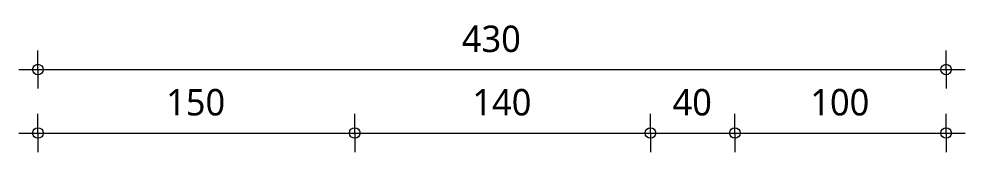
# Model space of a CAD drawing. Header units: millimetres. Extents: x -435 to 27166, y -19117 to 26500.
# Drawn here: x 2142.3 to 2590.3, y 7792.2 to 7855.2 of the extents above; entities that cross this region are included whole.
import ezdxf

# ---------------------------------------------------------------- set-up
doc = ezdxf.new("R2010")
doc.units = ezdxf.units.MM
doc.layers.add('A-ANNO-DIMS', color=211, linetype='Continuous', lineweight=13)
doc.layers.add('A-ANNO-DIMS-5', color=211, linetype='Continuous', lineweight=13)
doc.styles.add('Segoe UI_3', font='segoeui.ttf', dxfattribs={"height": 12.5})
doc.dimstyles.new('2_5_mm', dxfattribs={"dimscale": 304.8, "dimtxt": 13.092049, "dimasz": 0.016404, "dimexe": 0.029528, "dimexo": 0.0625, "dimgap": 0.014764, "dimtad": 1, "dimdec": 0, "dimzin": 0, "dimdsep": 46, "dimtxsty": 'Segoe UI_3', "dimblk1": 'DOTBLANK', "dimblk2": 'DOTBLANK', "dimsah": 1, "dimcen": 0.09, "dimdle": 0.029528, "dimazin": 0, "dimtfac": 1, "dimtdec": 4, "dimtix": 1, "dimtmove": 0, "dimatfit": 3, "dimfxl": 0.029528, "dimfxlon": 1, "dimtvp": 1, "dimtfill": 1, "dimtolj": 1, "dimtzin": 0, "dimarcsym": 2})

# ---------------------------------------------------------------- blocks, each defined once
blk = doc.blocks.new('DIMBLOCK192-Details Appartement')
at = {"layer": 'A-ANNO-DIMS-5'}
for p, q in [((2151.31, 7801.25), (2151.31, 7810.25)), ((2301.31, 7801.25), (2301.31, 7810.25)), ((2142.31, 7801.25), (2301.31, 7801.25)), ((2151.31, 7801.25), (2151.31, 7792.25)), ((2301.31, 7801.25), (2301.31, 7792.25))]:
    blk.add_line(p, q, dxfattribs=at)
for centre in [(2151.31, 7801.25), (2301.31, 7801.25)]:
    blk.add_circle(centre, 2.5, dxfattribs=at)
at = {"layer": 'A-ANNO-DIMS-5', "color": 0, "insert": (2212.03, 7822.06), "char_height": 12.5, "width": 34.2774, "attachment_point": 1, "line_spacing_factor": 1.142579, "style": 'Segoe UI_3', "bg_fill": 3, "box_fill_scale": 1.25, "bg_fill_color": 9, "bg_fill_true_color": 13158600, "bg_fill_transparency": 0}
blk.add_mtext('150', dxfattribs=at)
blk = doc.blocks.new('_DotBlank')
at = {"color": 0, "linetype": 'ByBlock', "lineweight": -2}
blk.add_line((-0.5, 0), (-1, 0), dxfattribs=at)
blk.add_circle((0, 0), 0.5, dxfattribs=at)
blk = doc.blocks.new('DIMBLOCK193-Details Appartement')
at = {"layer": 'A-ANNO-DIMS-5'}
for p, q in [((2301.31, 7801.25), (2301.31, 7810.25)), ((2441.31, 7801.25), (2441.31, 7810.25)), ((2301.31, 7801.25), (2441.31, 7801.25)), ((2301.31, 7801.25), (2301.31, 7792.25)), ((2441.31, 7801.25), (2441.31, 7792.25))]:
    blk.add_line(p, q, dxfattribs=at)
for centre in [(2301.31, 7801.25), (2441.31, 7801.25)]:
    blk.add_circle(centre, 2.5, dxfattribs=at)
at = {"layer": 'A-ANNO-DIMS-5', "color": 0, "insert": (2357.03, 7822.06), "char_height": 12.5, "width": 34.2774, "attachment_point": 1, "line_spacing_factor": 1.142579, "style": 'Segoe UI_3', "bg_fill": 3, "box_fill_scale": 1.25, "bg_fill_color": 9, "bg_fill_true_color": 13158600, "bg_fill_transparency": 0}
blk.add_mtext('140', dxfattribs=at)
blk = doc.blocks.new('DIMBLOCK194-Details Appartement')
at = {"layer": 'A-ANNO-DIMS-5'}
for p, q in [((2441.31, 7801.25), (2441.31, 7810.25)), ((2481.31, 7801.25), (2481.31, 7810.25)), ((2441.31, 7801.25), (2481.31, 7801.25)), ((2441.31, 7801.25), (2441.31, 7792.25)), ((2481.31, 7801.25), (2481.31, 7792.25))]:
    blk.add_line(p, q, dxfattribs=at)
for centre in [(2441.31, 7801.25), (2481.31, 7801.25)]:
    blk.add_circle(centre, 2.5, dxfattribs=at)
at = {"layer": 'A-ANNO-DIMS-5', "color": 0, "insert": (2451.79, 7822.06), "char_height": 12.5, "width": 22.8516, "attachment_point": 1, "line_spacing_factor": 1.142579, "style": 'Segoe UI_3', "bg_fill": 3, "box_fill_scale": 1.25, "bg_fill_color": 9, "bg_fill_true_color": 13158600, "bg_fill_transparency": 0}
blk.add_mtext('40', dxfattribs=at)
blk = doc.blocks.new('DIMBLOCK195-Details Appartement')
at = {"layer": 'A-ANNO-DIMS-5'}
for p, q in [((2481.31, 7801.25), (2481.31, 7810.25)), ((2581.31, 7801.25), (2581.31, 7810.25)), ((2481.31, 7801.25), (2590.31, 7801.25)), ((2481.31, 7801.25), (2481.31, 7792.25)), ((2581.31, 7801.25), (2581.31, 7792.25))]:
    blk.add_line(p, q, dxfattribs=at)
for centre in [(2481.31, 7801.25), (2581.31, 7801.25)]:
    blk.add_circle(centre, 2.5, dxfattribs=at)
at = {"layer": 'A-ANNO-DIMS-5', "color": 0, "insert": (2517.03, 7822.06), "char_height": 12.5, "width": 34.2774, "attachment_point": 1, "line_spacing_factor": 1.142579, "style": 'Segoe UI_3', "bg_fill": 3, "box_fill_scale": 1.25, "bg_fill_color": 9, "bg_fill_true_color": 13158600, "bg_fill_transparency": 0}
blk.add_mtext('100', dxfattribs=at)
blk = doc.blocks.new('DIMBLOCK197-Details Appartement')
at = {"layer": 'A-ANNO-DIMS-5'}
for p, q in [((2151.31, 7831.25), (2151.31, 7840.25)), ((2581.31, 7831.25), (2581.31, 7840.25)), ((2142.31, 7831.25), (2590.31, 7831.25)), ((2151.31, 7831.25), (2151.31, 7822.25)), ((2581.31, 7831.25), (2581.31, 7822.25))]:
    blk.add_line(p, q, dxfattribs=at)
for centre in [(2151.31, 7831.25), (2581.31, 7831.25)]:
    blk.add_circle(centre, 2.5, dxfattribs=at)
at = {"layer": 'A-ANNO-DIMS-5', "color": 0, "insert": (2352.03, 7852.06), "char_height": 12.5, "width": 34.2774, "attachment_point": 1, "line_spacing_factor": 1.142579, "style": 'Segoe UI_3', "bg_fill": 3, "box_fill_scale": 1.25, "bg_fill_color": 9, "bg_fill_true_color": 13158600, "bg_fill_transparency": 0}
blk.add_mtext('430', dxfattribs=at)

msp = doc.modelspace()

# ---------------------------------------------------------------- dimensions: what is measured, and where the dimension line sits
at = {"layer": 'A-ANNO-DIMS'}
dim = msp.add_linear_dim(base=(2301.31, 7801.25), p1=(2151.31, 7810.25), p2=(2301.31, 7810.25), dimstyle='2_5_mm', override={"dimpost": '<>', "dimfxl": 149.99999}, dxfattribs=at)
dim.commit()
dim.dimension.update_dxf_attribs({"geometry": 'DIMBLOCK192-Details Appartement', "text_midpoint": (2226.31, 7812.25)})

# ---------------------------------------------------------------- next in the draw order: dimensions: what is measured, and where the dimension line sits
dim = msp.add_linear_dim(base=(2441.31, 7801.25), p1=(2301.31, 7810.25), p2=(2441.31, 7810.25), dimstyle='2_5_mm', override={"dimpost": '<>', "dimfxl": 140}, dxfattribs=at)
dim.commit()
dim.dimension.update_dxf_attribs({"geometry": 'DIMBLOCK193-Details Appartement', "text_midpoint": (2371.31, 7812.25)})

# ---------------------------------------------------------------- next in the draw order: dimensions: what is measured, and where the dimension line sits
dim = msp.add_linear_dim(base=(2481.31, 7801.25), p1=(2441.31, 7810.25), p2=(2481.31, 7792.25), dimstyle='2_5_mm', override={"dimpost": '<>', "dimfxl": 43.863434}, dxfattribs=at)
dim.commit()
dim.dimension.update_dxf_attribs({"geometry": 'DIMBLOCK194-Details Appartement', "text_midpoint": (2461.31, 7812.21)})

# ---------------------------------------------------------------- next in the draw order: dimensions: what is measured, and where the dimension line sits
dim = msp.add_linear_dim(base=(2581.31, 7801.25), p1=(2481.31, 7792.25), p2=(2581.31, 7792.25), dimstyle='2_5_mm', override={"dimpost": '<>', "dimfxl": 100}, dxfattribs=at)
dim.commit()
dim.dimension.update_dxf_attribs({"geometry": 'DIMBLOCK195-Details Appartement', "text_midpoint": (2531.31, 7812.25)})

# ---------------------------------------------------------------- next in the draw order: dimensions: what is measured, and where the dimension line sits
dim = msp.add_linear_dim(base=(2581.31, 7831.25), p1=(2151.31, 7822.25), p2=(2581.31, 7822.25), dimstyle='2_5_mm', override={"dimpost": '<>', "dimfxl": 430}, dxfattribs=at)
dim.commit()
dim.dimension.update_dxf_attribs({"geometry": 'DIMBLOCK197-Details Appartement', "text_midpoint": (2366.31, 7842.21)})

doc.saveas('drawing.dxf')
